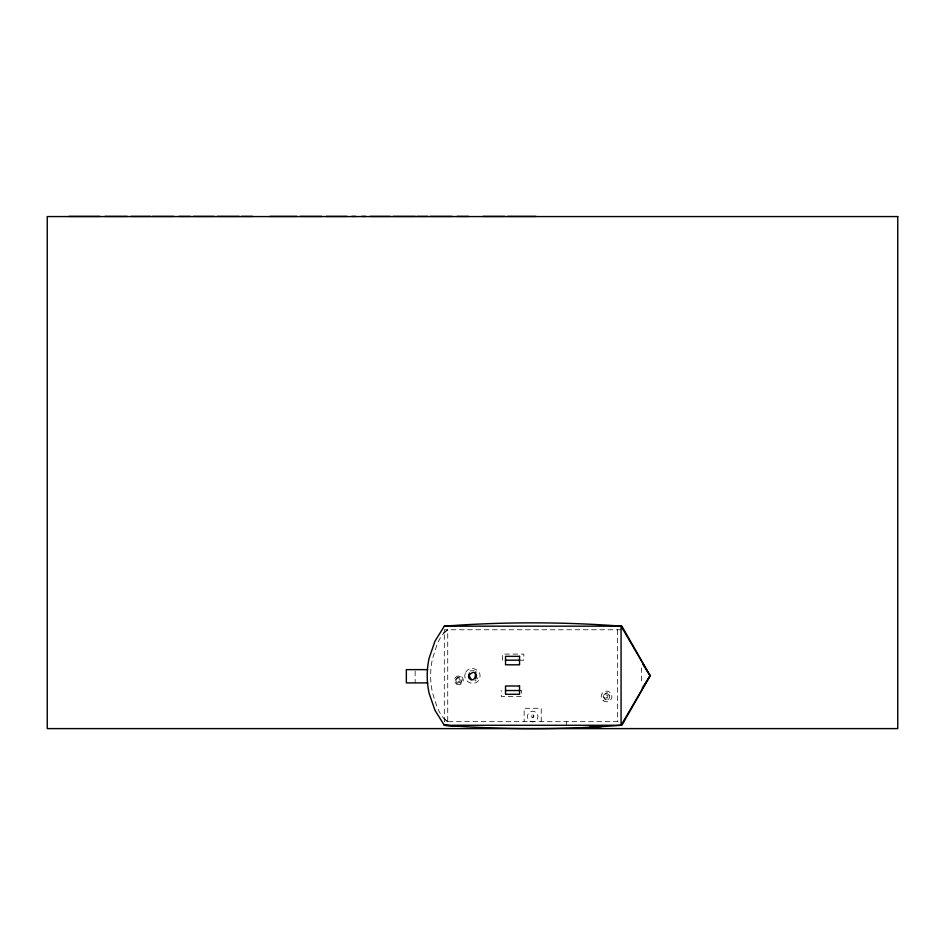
<?xml version="1.0" encoding="UTF-8"?>
<svg xmlns="http://www.w3.org/2000/svg" width="945" height="945" viewBox="0 0 945 945"><rect width="100%" height="100%" fill="white"/><g stroke="black" fill="none" stroke-linecap="round" stroke-linejoin="round"><path stroke-width="0.71" stroke-dasharray="4.72 3.54" d="M444.315 632.489L447.729 629.772L447.729 721.685C438.421 715.389 435.787 702.867 432.526 692.744A77.75 77.75 0 0 1 432.526 658.712C435.787 648.589 438.421 636.068 447.729 629.772L443.678 632.996L444.315 632.111M477.036 679.03L477.686 677.73M474.862 680.908L476.067 680.105M469.996 670.915L474.248 670.655M621.078 629.772L444.304 629.772L444.304 721.685L621.078 721.685M519.537 660.189L523.837 660.189L523.837 654.094L502.586 654.094L502.586 660.189M519.549 690.535L521.605 690.535L521.605 696.37L501.24 696.37L501.24 690.535M475.536 671.304L476.623 672.273M641.49 667.82L641.49 683.637M617.64 629.772L617.64 721.685M566.398 721.685L566.398 725.287M541.237 721.685L541.237 708.277L524.144 708.277L524.144 721.685M415.15 671.104L415.15 682.904M607.552 699.016A2.729 2.729 0 0 1 603.82 696.3A2.729 2.729 0 0 1 607.859 694.067A2.729 2.729 0 0 1 608.178 698.674M603.016 695.933C609.596 710.817 613.683 683.648 603.016 695.933M455.395 679.29C460.345 695.071 467.574 668.091 455.395 679.29M531.468 715.743C532.602 720.74 535.543 712.648 531.468 715.743M465.306 673.454C461.81 682.479 476.741 687.641 479.552 678.368C483.049 669.343 468.118 664.193 465.306 673.454M447.729 721.685L443.678 718.472L447.729 721.685M603.205 700.682A5.386 5.386 0 0 0 611.876 697.268A5.386 5.386 0 0 0 604.587 691.457A5.386 5.386 0 0 0 603.205 700.682M530.039 721.141A5.292 5.292 0 0 0 537.988 716.558A5.292 5.292 0 0 0 530.039 711.975A5.292 5.292 0 0 0 530.039 721.141M456.707 684.038A4.394 4.394 0 0 0 463.31 680.223A4.394 4.394 0 0 0 456.707 676.419A4.394 4.394 0 0 0 456.707 684.038M532.023 717.29A1.276 1.276 0 0 0 533.949 716.18A1.276 1.276 0 0 0 532.023 715.07A1.276 1.276 0 0 0 532.023 717.29M605.91 697.575A1.276 1.276 0 0 0 607.836 696.465A1.276 1.276 0 0 0 605.91 695.355A1.276 1.276 0 0 0 605.91 697.575M458.266 681.262A1.276 1.276 0 0 0 460.18 680.152A1.276 1.276 0 0 0 458.266 679.042A1.276 1.276 0 0 0 458.266 681.262M457.628 682.444A2.563 2.563 0 0 0 461.467 680.223A2.563 2.563 0 0 0 457.628 678.014A2.563 2.563 0 0 0 457.628 682.444"/><path stroke-width="1.42" d="M476.386 676.974L476.386 674.848M444.304 626.169L459.01 625.153A1178.793 1178.793 0 0 1 621.078 626.169L650.125 675.734L621.893 725.287L444.304 725.287A1178.793 1178.793 0 0 0 621.078 725.287L650.125 675.734L621.893 626.169L444.304 626.169L434.983 641.147L429.184 657.968A81.164 81.164 0 0 0 429.184 693.5L434.983 710.309L444.304 725.287L459.01 726.303M642.269 688.149L650.125 675.734L643.049 664.548M469.535 673.017L468.472 676.974M475.323 678.805L475.985 677.967M601.741 726.563L589.432 727.225M68.95 216.393L99.946 216.393M104.978 216.393L127.28 216.393M131.071 216.393L150.609 216.393M152.369 216.393L173.904 216.393M178.877 216.393L190.347 216.393M193.477 216.393L214.232 216.393M217.244 216.393L239.215 216.393M241.53 216.393L252.492 216.393M270.034 216.393L296.895 216.393M300.215 216.393L321.737 216.393M326.297 216.393L347.051 216.393M351.788 216.393L355.757 216.393M361.699 216.393L365.727 216.393M370.109 216.393L390.285 216.393M393.155 216.393L415.446 216.393M416.922 216.393L427.884 216.393M430.247 216.393L452.218 216.393M457.037 216.393L468.507 216.393M482.966 216.393L504.76 216.393M507.548 216.393L535.945 216.393M505.421 660.189L519.585 660.189M427.707 669.627L406.35 669.627L406.35 682.904L427.707 682.904M505.54 690.535L520.152 690.535M470.374 679.467L471.366 679.868M475.323 673.017L475.985 673.868M468.874 677.967L469.535 678.805M621.078 626.169L621.078 725.287M469.133 675.025C473.788 689.874 480.58 664.5 469.133 675.025M897.75 216.57L47.25 216.57L47.25 728.607L897.75 728.607L897.75 216.57M519.537 656.35L505.54 656.35L505.54 664.807L519.537 664.807L519.537 656.35M519.549 685.999L505.54 685.999L505.54 694.28L519.549 694.28L519.549 685.999"/></g></svg>
